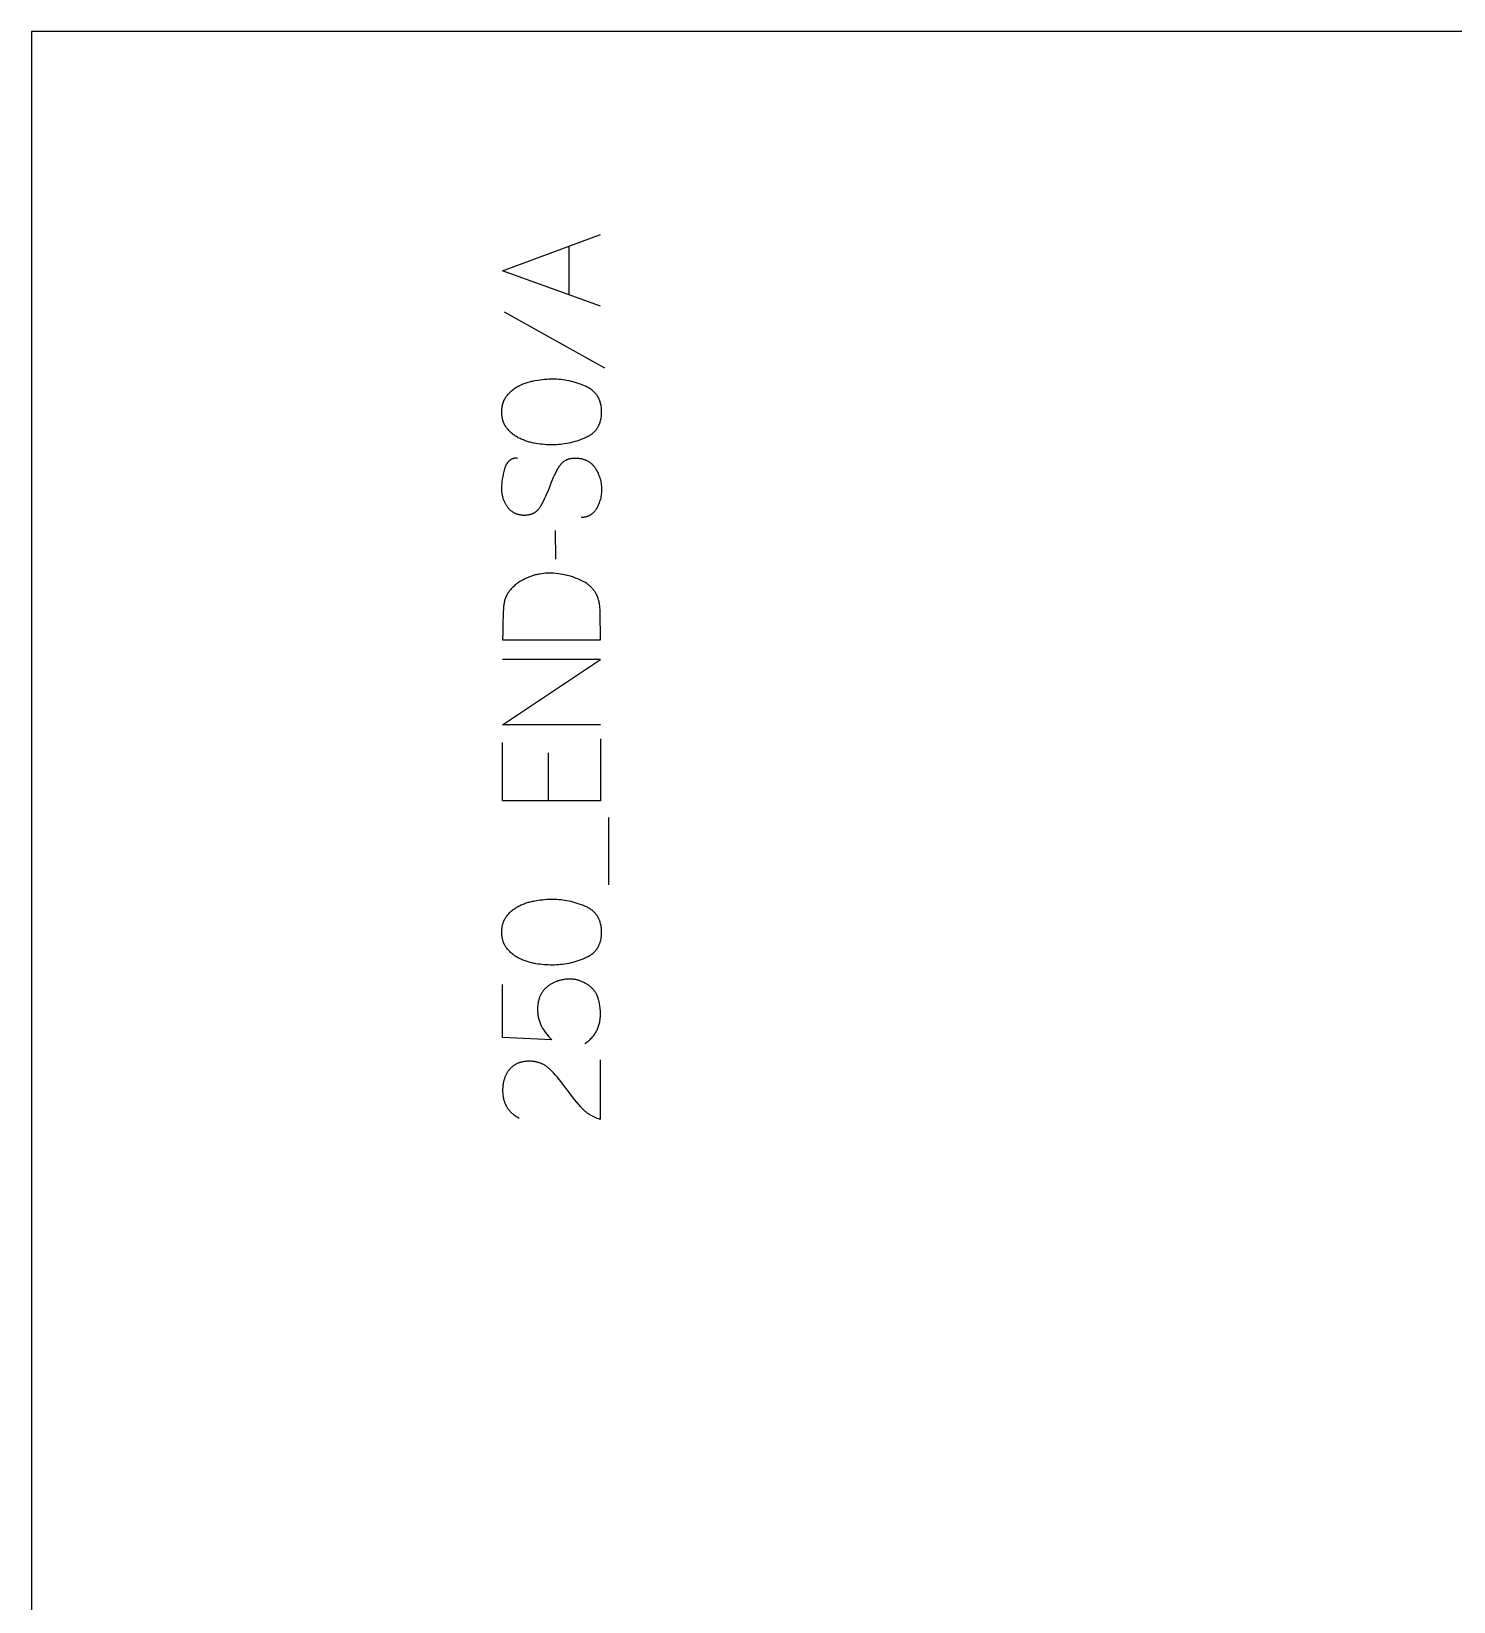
# Model space of a CAD drawing. Header units: millimetres. Extents: x -1220 to 1220, y -1930 to 4220.
# Drawn here: x -1220 to -668, y -1320 to -710 of the extents above; entities that cross this region are included whole.
import ezdxf

# ---------------------------------------------------------------- set-up
doc = ezdxf.new("R2010")
doc.units = ezdxf.units.MM
doc.layers.add('0_SHEET_SPRUCEPLY_2440X122', color=1, linetype='CONTINUOUS')
doc.layers.add('1_ANYTOOL_1MMDEEP_LABELS_S', color=2, linetype='CONTINUOUS')

msp = doc.modelspace()

# ---------------------------------------------------------------- linework, layer by layer
at = {"layer": '0_SHEET_SPRUCEPLY_2440X122'}
msp.add_lwpolyline([(-1220, -710), (-1220, -1930), (1220, -1930), (1220, -710)], close=True, dxfattribs=at)
at = {"layer": '1_ANYTOOL_1MMDEEP_LABELS_S'}
for points in [[(-998.96, -816.7), (-1036.96, -802.91), (-998.96, -788.9)], [(-1011.06, -812.3), (-1011.06, -793.41)], [(-1036.36, -818.87), (-997.38, -840.64)], [(-1031.15, -875.65), (-1031.39, -875.66), (-1031.5, -875.66), (-1031.62, -875.67), (-1031.73, -875.68), (-1031.85, -875.69), (-1031.96, -875.7), (-1032.07, -875.72), (-1032.18, -875.73), (-1032.29, -875.75), (-1032.39, -875.77), (-1032.5, -875.8), (-1032.6, -875.82), (-1032.71, -875.85), (-1032.81, -875.88), (-1032.91, -875.91), (-1033.01, -875.95), (-1033.1, -875.98), (-1033.2, -876.02), (-1033.3, -876.06), (-1033.39, -876.1), (-1033.48, -876.14), (-1033.57, -876.19), (-1033.66, -876.24), (-1033.75, -876.29), (-1033.84, -876.34), (-1033.93, -876.39), (-1034.01, -876.45), (-1034.09, -876.51), (-1034.18, -876.57), (-1034.26, -876.63), (-1034.34, -876.7), (-1034.41, -876.76), (-1034.49, -876.83), (-1034.57, -876.9), (-1034.64, -876.97), (-1034.71, -877.05), (-1034.79, -877.12), (-1034.86, -877.2), (-1034.93, -877.28), (-1034.99, -877.37), (-1035.06, -877.45), (-1035.13, -877.54), (-1035.19, -877.63), (-1035.25, -877.72), (-1035.31, -877.81), (-1035.37, -877.91), (-1035.43, -878), (-1035.49, -878.1), (-1035.55, -878.2), (-1035.6, -878.31), (-1035.65, -878.41), (-1035.76, -878.63), (-1035.86, -878.85), (-1035.95, -879.08), (-1036.04, -879.32), (-1036.12, -879.57), (-1036.2, -879.83), (-1036.48, -880.85), (-1036.72, -881.86), (-1036.92, -882.85), (-1037.09, -883.82), (-1037.16, -884.3), (-1037.22, -884.78), (-1037.27, -885.25), (-1037.31, -885.71), (-1037.35, -886.18), (-1037.37, -886.64), (-1037.38, -887.09), (-1037.39, -887.54), (-1037.39, -887.79), (-1037.38, -888.03), (-1037.37, -888.28), (-1037.35, -888.52), (-1037.33, -888.76), (-1037.31, -889), (-1037.28, -889.23), (-1037.24, -889.47), (-1037.2, -889.7), (-1037.16, -889.94), (-1037.11, -890.17), (-1037.06, -890.4), (-1037, -890.63), (-1036.94, -890.85), (-1036.88, -891.08), (-1036.81, -891.3), (-1036.73, -891.52), (-1036.65, -891.74), (-1036.57, -891.96), (-1036.48, -892.18), (-1036.38, -892.39), (-1036.29, -892.6), (-1036.18, -892.82), (-1036.08, -893.03), (-1035.96, -893.23), (-1035.85, -893.44), (-1035.73, -893.65), (-1035.6, -893.85), (-1035.47, -894.05), (-1035.34, -894.25), (-1035.2, -894.45), (-1035.06, -894.65), (-1034.91, -894.84), (-1034.76, -895.03), (-1034.61, -895.21), (-1034.45, -895.39), (-1034.29, -895.56), (-1034.13, -895.72), (-1033.96, -895.88), (-1033.79, -896.03), (-1033.61, -896.17), (-1033.43, -896.31), (-1033.25, -896.44), (-1033.06, -896.57), (-1032.87, -896.69), (-1032.68, -896.8), (-1032.48, -896.91), (-1032.27, -897.01), (-1032.07, -897.11), (-1031.85, -897.2), (-1031.64, -897.28), (-1031.42, -897.36), (-1031.2, -897.43), (-1030.97, -897.49), (-1030.74, -897.55), (-1030.51, -897.6), (-1030.27, -897.65), (-1030.02, -897.69), (-1029.78, -897.72), (-1029.53, -897.75), (-1029.27, -897.77), (-1029.01, -897.79), (-1028.75, -897.8), (-1028.49, -897.8), (-1028.21, -897.8), (-1027.95, -897.79), (-1027.68, -897.77), (-1027.42, -897.74), (-1027.17, -897.71), (-1026.92, -897.67), (-1026.68, -897.63), (-1026.44, -897.58), (-1026.2, -897.52), (-1025.97, -897.45), (-1025.75, -897.38), (-1025.52, -897.3), (-1025.42, -897.25), (-1025.31, -897.21), (-1025.2, -897.16), (-1025.1, -897.11), (-1024.99, -897.06), (-1024.89, -897.01), (-1024.79, -896.96), (-1024.69, -896.9), (-1024.59, -896.85), (-1024.49, -896.79), (-1024.39, -896.73), (-1024.3, -896.67), (-1024.2, -896.6), (-1024.11, -896.54), (-1024.01, -896.47), (-1023.92, -896.4), (-1023.83, -896.33), (-1023.74, -896.26), (-1023.66, -896.18), (-1023.57, -896.11), (-1023.48, -896.03), (-1023.4, -895.95), (-1023.32, -895.87), (-1023.23, -895.78), (-1023.07, -895.61), (-1022.92, -895.43), (-1022.77, -895.25), (-1022.62, -895.06), (-1022.48, -894.86), (-1022.34, -894.65), (-1022.21, -894.44), (-1022.08, -894.22), (-1021.59, -893.31), (-1021.1, -892.38), (-1020.64, -891.44), (-1020.18, -890.47), (-1019.74, -889.48), (-1019.31, -888.48), (-1018.9, -887.45), (-1018.5, -886.4), (-1018.11, -885.35), (-1017.7, -884.33), (-1017.27, -883.34), (-1016.82, -882.37), (-1016.34, -881.42), (-1015.85, -880.51), (-1015.34, -879.61), (-1014.81, -878.75), (-1014.67, -878.54), (-1014.53, -878.33), (-1014.38, -878.14), (-1014.3, -878.04), (-1014.22, -877.95), (-1014.15, -877.86), (-1014.07, -877.77), (-1013.98, -877.68), (-1013.9, -877.6), (-1013.82, -877.51), (-1013.73, -877.43), (-1013.65, -877.35), (-1013.56, -877.27), (-1013.47, -877.2), (-1013.38, -877.12), (-1013.29, -877.05), (-1013.2, -876.98), (-1013.11, -876.91), (-1013.01, -876.84), (-1012.92, -876.78), (-1012.82, -876.71), (-1012.72, -876.65), (-1012.62, -876.59), (-1012.52, -876.54), (-1012.42, -876.48), (-1012.32, -876.43), (-1012.21, -876.37), (-1012.1, -876.32), (-1012, -876.28), (-1011.89, -876.23), (-1011.78, -876.18), (-1011.67, -876.14), (-1011.56, -876.1), (-1011.44, -876.06), (-1011.33, -876.02), (-1011.21, -875.99), (-1011.1, -875.95), (-1010.86, -875.89), (-1010.62, -875.84), (-1010.37, -875.79), (-1010.11, -875.75), (-1009.86, -875.72), (-1009.59, -875.7), (-1009.33, -875.68), (-1009.05, -875.67), (-1008.78, -875.67), (-1008.49, -875.67), (-1008.21, -875.69), (-1007.91, -875.71), (-1007.62, -875.73), (-1007.33, -875.77), (-1007.05, -875.81), (-1006.77, -875.85), (-1006.49, -875.9), (-1006.23, -875.96), (-1005.96, -876.03), (-1005.7, -876.1), (-1005.44, -876.18), (-1005.19, -876.26), (-1004.95, -876.35), (-1004.71, -876.45), (-1004.47, -876.55), (-1004.24, -876.66), (-1004.01, -876.78), (-1003.79, -876.9), (-1003.57, -877.03), (-1003.35, -877.16), (-1003.15, -877.3), (-1002.94, -877.45), (-1002.74, -877.61), (-1002.55, -877.77), (-1002.36, -877.93), (-1002.17, -878.11), (-1001.99, -878.29), (-1001.81, -878.47), (-1001.64, -878.67), (-1001.48, -878.86), (-1001.31, -879.07), (-1001.16, -879.28), (-1001, -879.5), (-1000.86, -879.72), (-1000.58, -880.18), (-1000.32, -880.64), (-1000.08, -881.11), (-999.85, -881.58), (-999.65, -882.05), (-999.46, -882.53), (-999.29, -883.02), (-999.21, -883.26), (-999.13, -883.51), (-999.06, -883.76), (-998.99, -884), (-998.93, -884.25), (-998.87, -884.5), (-998.82, -884.75), (-998.77, -885.01), (-998.69, -885.51), (-998.62, -886.03), (-998.57, -886.54), (-998.54, -887.07), (-998.52, -887.59), (-998.52, -888.11), (-998.54, -888.63), (-998.57, -889.14), (-998.62, -889.64), (-998.69, -890.14), (-998.77, -890.63), (-998.87, -891.12), (-998.98, -891.6), (-999.11, -892.07), (-999.26, -892.54), (-999.42, -893.01), (-999.6, -893.47), (-999.79, -893.92), (-1000.01, -894.37), (-1000.23, -894.81), (-1000.48, -895.25), (-1000.6, -895.46), (-1000.73, -895.67), (-1000.87, -895.87), (-1001.01, -896.06), (-1001.15, -896.25), (-1001.3, -896.43), (-1001.44, -896.6), (-1001.6, -896.77), (-1001.76, -896.93), (-1001.92, -897.08), (-1002.08, -897.23), (-1002.25, -897.37), (-1002.33, -897.43), (-1002.42, -897.5), (-1002.51, -897.56), (-1002.6, -897.62), (-1002.69, -897.68), (-1002.78, -897.74), (-1002.87, -897.8), (-1002.96, -897.85), (-1003.05, -897.91), (-1003.15, -897.96), (-1003.24, -898.01), (-1003.34, -898.06), (-1003.43, -898.1), (-1003.53, -898.15), (-1003.63, -898.19), (-1003.73, -898.23), (-1003.83, -898.27), (-1003.93, -898.31), (-1004.03, -898.35), (-1004.14, -898.38), (-1004.34, -898.45), (-1004.56, -898.51), (-1004.77, -898.56), (-1004.99, -898.6), (-1005.22, -898.64), (-1005.44, -898.67), (-1005.68, -898.69), (-1005.91, -898.71), (-1006.15, -898.72), (-1006.39, -898.72)], [(-1016.54, -903.83), (-1016.44, -914.95)], [(-998.96, -979.28), (-1036.96, -979.28), (-998.96, -953.88), (-1036.96, -953.88)], [(-998.96, -984.71), (-998.96, -1008.71), (-1036.96, -1008.71), (-1036.96, -986.12)], [(-1019.31, -990.14), (-1019.31, -1008.71)], [(-995.75, -1041.44), (-995.75, -1015.27)], [(-1004.98, -1103.05), (-1004.61, -1102.79), (-1004.25, -1102.52), (-1003.9, -1102.24), (-1003.57, -1101.96), (-1003.25, -1101.67), (-1002.93, -1101.38), (-1002.63, -1101.08), (-1002.34, -1100.78), (-1002.07, -1100.47), (-1001.8, -1100.15), (-1001.55, -1099.83), (-1001.31, -1099.5), (-1001.08, -1099.16), (-1000.86, -1098.82), (-1000.66, -1098.48), (-1000.46, -1098.13), (-1000.28, -1097.77), (-1000.11, -1097.41), (-999.95, -1097.04), (-999.8, -1096.66), (-999.67, -1096.28), (-999.54, -1095.9), (-999.43, -1095.5), (-999.33, -1095.1), (-999.24, -1094.7), (-999.17, -1094.29), (-999.1, -1093.87), (-999.05, -1093.45), (-999.01, -1093.03), (-998.98, -1092.59), (-998.96, -1092.15), (-998.96, -1091.71), (-998.96, -1091.18), (-998.98, -1090.67), (-999, -1090.16), (-999.04, -1089.66), (-999.08, -1089.17), (-999.14, -1088.69), (-999.2, -1088.21), (-999.28, -1087.75), (-999.37, -1087.29), (-999.46, -1086.84), (-999.57, -1086.4), (-999.69, -1085.97), (-999.82, -1085.54), (-999.95, -1085.13), (-1000.1, -1084.72), (-1000.26, -1084.33), (-1000.35, -1084.13), (-1000.44, -1083.93), (-1000.54, -1083.74), (-1000.64, -1083.54), (-1000.75, -1083.35), (-1000.86, -1083.17), (-1000.98, -1082.98), (-1001.11, -1082.8), (-1001.24, -1082.62), (-1001.37, -1082.45), (-1001.51, -1082.27), (-1001.66, -1082.1), (-1001.81, -1081.93), (-1001.97, -1081.76), (-1002.13, -1081.6), (-1002.29, -1081.43), (-1002.47, -1081.27), (-1002.64, -1081.12), (-1002.83, -1080.96), (-1003.01, -1080.81), (-1003.21, -1080.66), (-1003.41, -1080.51), (-1003.61, -1080.37), (-1003.82, -1080.22), (-1004.04, -1080.08), (-1004.26, -1079.94), (-1004.48, -1079.81), (-1004.71, -1079.68), (-1005.19, -1079.42), (-1005.69, -1079.17), (-1006, -1079.02), (-1006.31, -1078.89), (-1006.62, -1078.76), (-1006.93, -1078.65), (-1007.24, -1078.54), (-1007.54, -1078.44), (-1007.85, -1078.35), (-1008.16, -1078.27), (-1008.46, -1078.2), (-1008.77, -1078.14), (-1009.07, -1078.09), (-1009.37, -1078.05), (-1009.67, -1078.02), (-1009.97, -1077.99), (-1010.27, -1077.98), (-1010.57, -1077.97), (-1010.91, -1077.98), (-1011.24, -1077.99), (-1011.58, -1078), (-1011.9, -1078.02), (-1012.23, -1078.05), (-1012.55, -1078.08), (-1012.86, -1078.12), (-1013.18, -1078.16), (-1013.49, -1078.21), (-1013.8, -1078.27), (-1014.1, -1078.33), (-1014.4, -1078.4), (-1014.7, -1078.48), (-1014.99, -1078.56), (-1015.28, -1078.64), (-1015.57, -1078.73), (-1015.85, -1078.83), (-1016.13, -1078.94), (-1016.41, -1079.05), (-1016.68, -1079.16), (-1016.95, -1079.28), (-1017.22, -1079.41), (-1017.48, -1079.54), (-1017.74, -1079.68), (-1017.99, -1079.83), (-1018.25, -1079.98), (-1018.5, -1080.14), (-1018.74, -1080.3), (-1018.99, -1080.47), (-1019.22, -1080.65), (-1019.46, -1080.83), (-1019.69, -1081.01), (-1019.92, -1081.21), (-1020.14, -1081.4), (-1020.35, -1081.61), (-1020.56, -1081.82), (-1020.76, -1082.03), (-1020.95, -1082.25), (-1021.13, -1082.47), (-1021.31, -1082.7), (-1021.48, -1082.94), (-1021.64, -1083.18), (-1021.79, -1083.42), (-1021.94, -1083.68), (-1022.08, -1083.93), (-1022.22, -1084.19), (-1022.34, -1084.46), (-1022.46, -1084.73), (-1022.57, -1085.01), (-1022.68, -1085.29), (-1022.77, -1085.58), (-1022.86, -1085.87), (-1022.95, -1086.17), (-1023.02, -1086.48), (-1023.09, -1086.79), (-1023.15, -1087.1), (-1023.21, -1087.42), (-1023.25, -1087.75), (-1023.29, -1088.08), (-1023.33, -1088.41), (-1023.35, -1088.75), (-1023.37, -1089.1), (-1023.38, -1089.45), (-1023.38, -1089.81), (-1023.38, -1090.25), (-1023.36, -1090.69), (-1023.33, -1091.12), (-1023.29, -1091.55), (-1023.24, -1091.97), (-1023.18, -1092.38), (-1023.1, -1092.79), (-1023.02, -1093.19), (-1022.92, -1093.58), (-1022.81, -1093.97), (-1022.69, -1094.35), (-1022.56, -1094.72), (-1022.42, -1095.09), (-1022.26, -1095.45), (-1022.1, -1095.81), (-1021.92, -1096.16), (-1021.55, -1096.85), (-1021.35, -1097.19), (-1021.14, -1097.53), (-1020.92, -1097.87), (-1020.69, -1098.21), (-1020.45, -1098.55), (-1020.21, -1098.89), (-1019.95, -1099.22), (-1019.69, -1099.56), (-1019.41, -1099.89), (-1019.13, -1100.22), (-1018.84, -1100.55), (-1018.53, -1100.88), (-1017.9, -1101.53), (-1036.96, -1100.61), (-1036.96, -1080.09)], [(-999.01, -1109.3), (-999.06, -1132.48), (-999.64, -1132.29), (-1000.21, -1132.09), (-1000.48, -1131.98), (-1000.76, -1131.87), (-1001.03, -1131.75), (-1001.3, -1131.63), (-1001.57, -1131.5), (-1001.83, -1131.37), (-1002.09, -1131.24), (-1002.34, -1131.1), (-1002.6, -1130.95), (-1002.85, -1130.81), (-1003.09, -1130.65), (-1003.34, -1130.5), (-1003.58, -1130.33), (-1003.82, -1130.17), (-1004.05, -1130), (-1004.28, -1129.82), (-1004.51, -1129.64), (-1004.74, -1129.46), (-1004.96, -1129.27), (-1005.18, -1129.08), (-1005.4, -1128.88), (-1005.61, -1128.68), (-1005.82, -1128.47), (-1006.03, -1128.26), (-1006.23, -1128.05), (-1006.43, -1127.83), (-1006.63, -1127.6), (-1008.38, -1125.49), (-1009.89, -1123.6), (-1011.37, -1121.69), (-1012.8, -1119.77), (-1013.51, -1118.81), (-1014.23, -1117.88), (-1014.96, -1116.97), (-1015.7, -1116.1), (-1016.45, -1115.25), (-1017.22, -1114.43), (-1017.99, -1113.64), (-1018.77, -1112.88), (-1018.97, -1112.7), (-1019.17, -1112.52), (-1019.37, -1112.35), (-1019.58, -1112.18), (-1019.79, -1112.02), (-1020, -1111.86), (-1020.22, -1111.72), (-1020.44, -1111.57), (-1020.66, -1111.44), (-1020.88, -1111.31), (-1021.11, -1111.18), (-1021.34, -1111.06), (-1021.57, -1110.95), (-1021.81, -1110.84), (-1022.04, -1110.74), (-1022.28, -1110.64), (-1022.53, -1110.55), (-1022.78, -1110.47), (-1023.03, -1110.39), (-1023.28, -1110.31), (-1023.53, -1110.25), (-1023.79, -1110.19), (-1024.05, -1110.13), (-1024.32, -1110.08), (-1024.58, -1110.04), (-1024.85, -1110), (-1025.13, -1109.97), (-1025.4, -1109.94), (-1025.68, -1109.92), (-1025.96, -1109.91), (-1026.25, -1109.9), (-1026.53, -1109.89), (-1026.85, -1109.9), (-1027.16, -1109.91), (-1027.47, -1109.92), (-1027.77, -1109.94), (-1028.07, -1109.97), (-1028.36, -1110.01), (-1028.65, -1110.05), (-1028.93, -1110.09), (-1029.21, -1110.15), (-1029.48, -1110.21), (-1029.75, -1110.27), (-1030.02, -1110.34), (-1030.28, -1110.42), (-1030.53, -1110.51), (-1030.78, -1110.6), (-1031.02, -1110.69), (-1031.26, -1110.8), (-1031.5, -1110.91), (-1031.73, -1111.02), (-1031.96, -1111.14), (-1032.18, -1111.27), (-1032.39, -1111.41), (-1032.61, -1111.55), (-1032.81, -1111.7), (-1033.01, -1111.85), (-1033.21, -1112.01), (-1033.4, -1112.17), (-1033.59, -1112.35), (-1033.78, -1112.52), (-1033.95, -1112.71), (-1034.13, -1112.9), (-1034.3, -1113.1), (-1034.46, -1113.3), (-1034.62, -1113.5), (-1034.77, -1113.71), (-1034.92, -1113.92), (-1035.06, -1114.14), (-1035.2, -1114.36), (-1035.33, -1114.58), (-1035.46, -1114.8), (-1035.58, -1115.03), (-1035.7, -1115.26), (-1035.81, -1115.5), (-1035.92, -1115.74), (-1036.02, -1115.98), (-1036.11, -1116.22), (-1036.2, -1116.47), (-1036.29, -1116.72), (-1036.37, -1116.97), (-1036.45, -1117.23), (-1036.52, -1117.49), (-1036.58, -1117.76), (-1036.64, -1118.03), (-1036.7, -1118.3), (-1036.74, -1118.57), (-1036.79, -1118.85), (-1036.83, -1119.13), (-1036.86, -1119.41), (-1036.89, -1119.7), (-1036.91, -1119.99), (-1036.93, -1120.28), (-1036.94, -1120.58), (-1036.96, -1121.19), (-1036.95, -1121.65), (-1036.93, -1122.11), (-1036.9, -1122.55), (-1036.85, -1122.99), (-1036.8, -1123.42), (-1036.73, -1123.85), (-1036.65, -1124.26), (-1036.55, -1124.67), (-1036.44, -1125.06), (-1036.39, -1125.26), (-1036.32, -1125.45), (-1036.26, -1125.65), (-1036.19, -1125.84), (-1036.12, -1126.02), (-1036.05, -1126.21), (-1035.97, -1126.39), (-1035.89, -1126.57), (-1035.81, -1126.75), (-1035.72, -1126.93), (-1035.63, -1127.1), (-1035.54, -1127.28), (-1035.44, -1127.45), (-1035.34, -1127.62), (-1035.24, -1127.79), (-1035.13, -1127.95), (-1035.02, -1128.11), (-1034.91, -1128.27), (-1034.8, -1128.43), (-1034.68, -1128.59), (-1034.56, -1128.74), (-1034.43, -1128.9), (-1034.3, -1129.05), (-1034.17, -1129.19), (-1034.04, -1129.34), (-1033.9, -1129.48), (-1033.76, -1129.63), (-1033.62, -1129.77), (-1033.47, -1129.9), (-1033.32, -1130.04), (-1033.17, -1130.17), (-1033.01, -1130.31), (-1032.69, -1130.56), (-1032.36, -1130.81), (-1032.01, -1131.05), (-1031.65, -1131.29), (-1031.28, -1131.51), (-1030.89, -1131.73), (-1030.5, -1131.93)]]:
    msp.add_lwpolyline(points, dxfattribs=at)
for points in [[(-1037.28, -857.79), (-1037.27, -857.32), (-1037.25, -856.86), (-1037.23, -856.64), (-1037.21, -856.41), (-1037.19, -856.19), (-1037.16, -855.97), (-1037.13, -855.76), (-1037.09, -855.54), (-1037.05, -855.33), (-1037.01, -855.12), (-1036.96, -854.92), (-1036.91, -854.72), (-1036.85, -854.51), (-1036.79, -854.32), (-1036.73, -854.12), (-1036.66, -853.93), (-1036.59, -853.74), (-1036.52, -853.55), (-1036.44, -853.36), (-1036.36, -853.18), (-1036.27, -853), (-1036.18, -852.82), (-1036.09, -852.65), (-1035.99, -852.48), (-1035.89, -852.31), (-1035.78, -852.14), (-1035.68, -851.97), (-1035.56, -851.81), (-1035.45, -851.65), (-1035.33, -851.49), (-1035.08, -851.19), (-1034.83, -850.89), (-1034.58, -850.59), (-1034.31, -850.31), (-1034.03, -850.03), (-1033.75, -849.77), (-1033.46, -849.51), (-1033.16, -849.25), (-1032.85, -849.01), (-1032.53, -848.78), (-1032.2, -848.55), (-1031.87, -848.33), (-1031.52, -848.12), (-1031.17, -847.91), (-1030.81, -847.72), (-1030.44, -847.53), (-1029.7, -847.18), (-1029.32, -847.01), (-1028.94, -846.86), (-1028.56, -846.71), (-1028.17, -846.56), (-1027.77, -846.43), (-1027.37, -846.3), (-1026.97, -846.17), (-1026.56, -846.06), (-1026.15, -845.95), (-1025.74, -845.85), (-1025.32, -845.76), (-1024.9, -845.67), (-1024.47, -845.59), (-1023.17, -845.38), (-1022.32, -845.26), (-1021.48, -845.16), (-1020.66, -845.07), (-1019.84, -845.01), (-1019.04, -844.96), (-1018.25, -844.93), (-1017.47, -844.93), (-1016.69, -844.94), (-1015.91, -844.97), (-1015.12, -845.02), (-1014.34, -845.09), (-1013.56, -845.19), (-1012.78, -845.31), (-1011.99, -845.44), (-1011.21, -845.6), (-1010.43, -845.78), (-1009.64, -845.99), (-1008.86, -846.21), (-1008.07, -846.45), (-1007.29, -846.72), (-1006.5, -847), (-1005.71, -847.31), (-1004.93, -847.64), (-1004.54, -847.81), (-1004.16, -847.99), (-1003.8, -848.18), (-1003.62, -848.28), (-1003.45, -848.38), (-1003.28, -848.48), (-1003.11, -848.59), (-1002.95, -848.7), (-1002.79, -848.81), (-1002.63, -848.92), (-1002.47, -849.03), (-1002.32, -849.15), (-1002.17, -849.27), (-1002.03, -849.39), (-1001.88, -849.52), (-1001.74, -849.64), (-1001.61, -849.77), (-1001.47, -849.91), (-1001.34, -850.04), (-1001.21, -850.18), (-1001.09, -850.31), (-1000.97, -850.45), (-1000.85, -850.6), (-1000.73, -850.74), (-1000.62, -850.89), (-1000.51, -851.04), (-1000.41, -851.19), (-1000.3, -851.35), (-1000.2, -851.51), (-1000.11, -851.67), (-1000.01, -851.83), (-999.92, -851.99), (-999.83, -852.16), (-999.75, -852.33), (-999.67, -852.5), (-999.59, -852.68), (-999.52, -852.85), (-999.44, -853.03), (-999.37, -853.21), (-999.31, -853.39), (-999.24, -853.58), (-999.18, -853.77), (-999.13, -853.96), (-999.07, -854.15), (-999.02, -854.35), (-998.93, -854.74), (-998.85, -855.15), (-998.78, -855.57), (-998.73, -855.99), (-998.68, -856.43), (-998.65, -856.87), (-998.64, -857.33), (-998.63, -857.79), (-998.64, -858.25), (-998.65, -858.7), (-998.69, -859.14), (-998.73, -859.58), (-998.78, -860), (-998.85, -860.41), (-998.93, -860.82), (-998.98, -861.01), (-999.03, -861.21), (-999.08, -861.4), (-999.13, -861.6), (-999.19, -861.79), (-999.25, -861.97), (-999.31, -862.16), (-999.38, -862.34), (-999.45, -862.52), (-999.52, -862.7), (-999.6, -862.87), (-999.68, -863.05), (-999.76, -863.22), (-999.85, -863.38), (-999.93, -863.55), (-1000.03, -863.71), (-1000.12, -863.87), (-1000.22, -864.03), (-1000.32, -864.19), (-1000.42, -864.34), (-1000.53, -864.5), (-1000.64, -864.65), (-1000.75, -864.79), (-1000.87, -864.94), (-1000.99, -865.08), (-1001.11, -865.22), (-1001.24, -865.36), (-1001.36, -865.49), (-1001.5, -865.63), (-1001.63, -865.76), (-1001.77, -865.89), (-1001.91, -866.01), (-1002.05, -866.14), (-1002.2, -866.26), (-1002.35, -866.38), (-1002.51, -866.5), (-1002.66, -866.61), (-1002.82, -866.72), (-1002.99, -866.83), (-1003.15, -866.94), (-1003.32, -867.05), (-1003.49, -867.15), (-1003.67, -867.25), (-1003.85, -867.35), (-1004.21, -867.54), (-1004.59, -867.72), (-1004.98, -867.89), (-1005.77, -868.21), (-1006.57, -868.51), (-1007.36, -868.79), (-1008.15, -869.05), (-1008.93, -869.29), (-1009.72, -869.51), (-1010.51, -869.71), (-1011.29, -869.88), (-1012.07, -870.04), (-1012.86, -870.17), (-1013.64, -870.29), (-1014.42, -870.38), (-1015.19, -870.45), (-1015.97, -870.51), (-1016.75, -870.54), (-1017.52, -870.55), (-1018.3, -870.54), (-1019.09, -870.51), (-1019.9, -870.47), (-1020.71, -870.41), (-1021.54, -870.34), (-1022.38, -870.24), (-1023.23, -870.13), (-1024.09, -870.01), (-1024.95, -869.84), (-1025.37, -869.75), (-1025.79, -869.65), (-1026.21, -869.55), (-1026.62, -869.44), (-1027.03, -869.32), (-1027.43, -869.19), (-1027.83, -869.06), (-1028.22, -868.92), (-1028.61, -868.77), (-1029, -868.62), (-1029.38, -868.46), (-1029.75, -868.3), (-1030.13, -868.12), (-1030.5, -867.94), (-1030.86, -867.76), (-1031.21, -867.56), (-1031.56, -867.36), (-1031.9, -867.15), (-1032.23, -866.93), (-1032.55, -866.71), (-1032.86, -866.47), (-1033.17, -866.23), (-1033.47, -865.98), (-1033.76, -865.73), (-1034.04, -865.47), (-1034.31, -865.19), (-1034.58, -864.92), (-1034.84, -864.63), (-1035.09, -864.34), (-1035.33, -864.03), (-1035.45, -863.88), (-1035.56, -863.72), (-1035.68, -863.55), (-1035.78, -863.39), (-1035.89, -863.22), (-1035.99, -863.05), (-1036.09, -862.88), (-1036.18, -862.71), (-1036.27, -862.53), (-1036.36, -862.35), (-1036.44, -862.17), (-1036.52, -861.99), (-1036.59, -861.8), (-1036.66, -861.61), (-1036.73, -861.42), (-1036.79, -861.22), (-1036.85, -861.03), (-1036.91, -860.83), (-1036.96, -860.63), (-1037.01, -860.42), (-1037.05, -860.22), (-1037.09, -860.01), (-1037.13, -859.8), (-1037.16, -859.59), (-1037.19, -859.37), (-1037.21, -859.15), (-1037.23, -858.93), (-1037.25, -858.71), (-1037.27, -858.25)], [(-1036.96, -946.22), (-998.96, -946.22), (-999.06, -935.42), (-999.08, -934.9), (-999.1, -934.39), (-999.14, -933.89), (-999.19, -933.4), (-999.25, -932.91), (-999.32, -932.44), (-999.4, -931.98), (-999.5, -931.53), (-999.61, -931.09), (-999.73, -930.66), (-999.86, -930.24), (-1000.01, -929.83), (-1000.16, -929.43), (-1000.25, -929.23), (-1000.33, -929.03), (-1000.42, -928.84), (-1000.51, -928.65), (-1000.61, -928.47), (-1000.71, -928.28), (-1000.81, -928.1), (-1000.91, -927.92), (-1001.02, -927.74), (-1001.13, -927.57), (-1001.24, -927.4), (-1001.36, -927.23), (-1001.47, -927.06), (-1001.6, -926.9), (-1001.72, -926.73), (-1001.85, -926.57), (-1001.98, -926.42), (-1002.11, -926.26), (-1002.25, -926.11), (-1002.39, -925.96), (-1002.53, -925.81), (-1002.68, -925.67), (-1002.83, -925.53), (-1002.98, -925.39), (-1003.13, -925.25), (-1003.29, -925.12), (-1003.45, -924.98), (-1003.61, -924.85), (-1003.78, -924.73), (-1003.95, -924.6), (-1004.12, -924.48), (-1004.3, -924.36), (-1004.66, -924.13), (-1005.03, -923.91), (-1005.42, -923.69), (-1006.2, -923.29), (-1006.99, -922.92), (-1007.79, -922.57), (-1008.59, -922.25), (-1009.41, -921.95), (-1010.23, -921.68), (-1011.05, -921.43), (-1011.89, -921.21), (-1012.73, -921.02), (-1013.58, -920.85), (-1014.44, -920.71), (-1015.3, -920.59), (-1016.17, -920.5), (-1017.05, -920.43), (-1017.93, -920.4), (-1018.82, -920.38), (-1019.58, -920.39), (-1020.33, -920.43), (-1021.07, -920.49), (-1021.8, -920.58), (-1022.53, -920.69), (-1022.89, -920.75), (-1023.25, -920.83), (-1023.6, -920.9), (-1023.96, -920.99), (-1024.31, -921.07), (-1024.66, -921.17), (-1025.01, -921.27), (-1025.35, -921.38), (-1025.7, -921.49), (-1026.04, -921.61), (-1026.38, -921.74), (-1026.72, -921.87), (-1027.06, -922.01), (-1027.39, -922.15), (-1028.06, -922.46), (-1028.72, -922.79), (-1029.37, -923.15), (-1030.01, -923.53), (-1030.39, -923.78), (-1030.77, -924.03), (-1031.13, -924.28), (-1031.49, -924.54), (-1031.83, -924.81), (-1032.16, -925.07), (-1032.47, -925.35), (-1032.78, -925.62), (-1033.07, -925.91), (-1033.35, -926.19), (-1033.62, -926.48), (-1033.88, -926.78), (-1034.13, -927.07), (-1034.36, -927.38), (-1034.59, -927.68), (-1034.8, -928), (-1035, -928.31), (-1035.18, -928.63), (-1035.36, -928.96), (-1035.52, -929.29), (-1035.68, -929.62), (-1035.82, -929.96), (-1035.95, -930.3), (-1036.06, -930.65), (-1036.17, -931), (-1036.26, -931.35), (-1036.34, -931.71), (-1036.41, -932.08), (-1036.47, -932.44), (-1036.52, -932.82), (-1036.55, -933.19), (-1036.72, -936.64), (-1036.83, -939.78), (-1036.91, -942.97)], [(-1037.28, -1059.79), (-1037.27, -1059.32), (-1037.25, -1058.86), (-1037.23, -1058.63), (-1037.21, -1058.41), (-1037.19, -1058.19), (-1037.16, -1057.97), (-1037.13, -1057.75), (-1037.09, -1057.54), (-1037.05, -1057.33), (-1037.01, -1057.12), (-1036.96, -1056.92), (-1036.91, -1056.71), (-1036.85, -1056.51), (-1036.79, -1056.31), (-1036.73, -1056.12), (-1036.66, -1055.93), (-1036.59, -1055.73), (-1036.52, -1055.55), (-1036.44, -1055.36), (-1036.36, -1055.18), (-1036.27, -1055), (-1036.18, -1054.82), (-1036.09, -1054.65), (-1035.99, -1054.47), (-1035.89, -1054.3), (-1035.78, -1054.14), (-1035.68, -1053.97), (-1035.56, -1053.81), (-1035.45, -1053.65), (-1035.33, -1053.49), (-1035.08, -1053.18), (-1034.83, -1052.88), (-1034.58, -1052.59), (-1034.31, -1052.31), (-1034.03, -1052.03), (-1033.75, -1051.76), (-1033.46, -1051.5), (-1033.16, -1051.25), (-1032.85, -1051.01), (-1032.53, -1050.77), (-1032.2, -1050.54), (-1031.87, -1050.33), (-1031.52, -1050.11), (-1031.17, -1049.91), (-1030.81, -1049.72), (-1030.44, -1049.53), (-1029.7, -1049.18), (-1029.32, -1049.01), (-1028.94, -1048.85), (-1028.56, -1048.7), (-1028.17, -1048.56), (-1027.77, -1048.42), (-1027.37, -1048.29), (-1026.97, -1048.17), (-1026.56, -1048.06), (-1026.15, -1047.95), (-1025.74, -1047.85), (-1025.32, -1047.76), (-1024.9, -1047.67), (-1024.47, -1047.59), (-1023.17, -1047.38), (-1022.32, -1047.26), (-1021.48, -1047.16), (-1020.66, -1047.07), (-1019.84, -1047.01), (-1019.04, -1046.96), (-1018.25, -1046.93), (-1017.47, -1046.92), (-1016.69, -1046.93), (-1015.91, -1046.96), (-1015.12, -1047.02), (-1014.34, -1047.09), (-1013.56, -1047.19), (-1012.78, -1047.3), (-1011.99, -1047.44), (-1011.21, -1047.6), (-1010.43, -1047.78), (-1009.64, -1047.98), (-1008.86, -1048.21), (-1008.07, -1048.45), (-1007.29, -1048.71), (-1006.5, -1049), (-1005.71, -1049.31), (-1004.93, -1049.64), (-1004.54, -1049.81), (-1004.16, -1049.99), (-1003.8, -1050.18), (-1003.62, -1050.28), (-1003.45, -1050.38), (-1003.28, -1050.48), (-1003.11, -1050.59), (-1002.95, -1050.69), (-1002.79, -1050.8), (-1002.63, -1050.92), (-1002.47, -1051.03), (-1002.32, -1051.15), (-1002.17, -1051.27), (-1002.03, -1051.39), (-1001.88, -1051.52), (-1001.74, -1051.64), (-1001.61, -1051.77), (-1001.47, -1051.9), (-1001.34, -1052.04), (-1001.21, -1052.17), (-1001.09, -1052.31), (-1000.97, -1052.45), (-1000.85, -1052.6), (-1000.73, -1052.74), (-1000.62, -1052.89), (-1000.51, -1053.04), (-1000.41, -1053.19), (-1000.3, -1053.35), (-1000.2, -1053.5), (-1000.11, -1053.66), (-1000.01, -1053.83), (-999.92, -1053.99), (-999.83, -1054.16), (-999.75, -1054.33), (-999.67, -1054.5), (-999.59, -1054.67), (-999.52, -1054.85), (-999.44, -1055.03), (-999.37, -1055.21), (-999.31, -1055.39), (-999.24, -1055.58), (-999.18, -1055.77), (-999.13, -1055.96), (-999.07, -1056.15), (-999.02, -1056.34), (-998.93, -1056.74), (-998.85, -1057.15), (-998.78, -1057.57), (-998.73, -1057.99), (-998.68, -1058.43), (-998.65, -1058.87), (-998.64, -1059.32), (-998.63, -1059.79), (-998.64, -1060.25), (-998.65, -1060.7), (-998.69, -1061.14), (-998.73, -1061.57), (-998.78, -1062), (-998.85, -1062.41), (-998.93, -1062.81), (-998.98, -1063.01), (-999.03, -1063.21), (-999.08, -1063.4), (-999.13, -1063.59), (-999.19, -1063.78), (-999.25, -1063.97), (-999.31, -1064.15), (-999.38, -1064.34), (-999.45, -1064.52), (-999.52, -1064.69), (-999.6, -1064.87), (-999.68, -1065.04), (-999.76, -1065.21), (-999.85, -1065.38), (-999.93, -1065.55), (-1000.03, -1065.71), (-1000.12, -1065.87), (-1000.22, -1066.03), (-1000.32, -1066.19), (-1000.42, -1066.34), (-1000.53, -1066.49), (-1000.64, -1066.64), (-1000.75, -1066.79), (-1000.87, -1066.94), (-1000.99, -1067.08), (-1001.11, -1067.22), (-1001.24, -1067.36), (-1001.36, -1067.49), (-1001.5, -1067.63), (-1001.63, -1067.76), (-1001.77, -1067.88), (-1001.91, -1068.01), (-1002.05, -1068.14), (-1002.2, -1068.26), (-1002.35, -1068.38), (-1002.51, -1068.49), (-1002.66, -1068.61), (-1002.82, -1068.72), (-1002.99, -1068.83), (-1003.15, -1068.94), (-1003.32, -1069.04), (-1003.49, -1069.15), (-1003.67, -1069.25), (-1003.85, -1069.34), (-1004.21, -1069.53), (-1004.59, -1069.71), (-1004.98, -1069.89), (-1005.77, -1070.21), (-1006.57, -1070.51), (-1007.36, -1070.79), (-1008.15, -1071.05), (-1008.93, -1071.29), (-1009.72, -1071.51), (-1010.51, -1071.7), (-1011.29, -1071.88), (-1012.07, -1072.04), (-1012.86, -1072.17), (-1013.64, -1072.29), (-1014.42, -1072.38), (-1015.19, -1072.45), (-1015.97, -1072.5), (-1016.75, -1072.53), (-1017.52, -1072.55), (-1018.3, -1072.54), (-1019.09, -1072.51), (-1019.9, -1072.47), (-1020.71, -1072.41), (-1021.54, -1072.33), (-1022.38, -1072.24), (-1023.23, -1072.13), (-1024.09, -1072), (-1024.95, -1071.84), (-1025.37, -1071.75), (-1025.79, -1071.65), (-1026.21, -1071.54), (-1026.62, -1071.43), (-1027.03, -1071.31), (-1027.43, -1071.19), (-1027.83, -1071.06), (-1028.22, -1070.92), (-1028.61, -1070.77), (-1029, -1070.62), (-1029.38, -1070.46), (-1029.75, -1070.29), (-1030.13, -1070.12), (-1030.5, -1069.94), (-1030.86, -1069.75), (-1031.21, -1069.56), (-1031.56, -1069.36), (-1031.9, -1069.15), (-1032.23, -1068.93), (-1032.55, -1068.7), (-1032.86, -1068.47), (-1033.17, -1068.23), (-1033.47, -1067.98), (-1033.76, -1067.73), (-1034.04, -1067.46), (-1034.31, -1067.19), (-1034.58, -1066.91), (-1034.84, -1066.63), (-1035.09, -1066.33), (-1035.33, -1066.03), (-1035.45, -1065.87), (-1035.56, -1065.71), (-1035.68, -1065.55), (-1035.78, -1065.39), (-1035.89, -1065.22), (-1035.99, -1065.05), (-1036.09, -1064.88), (-1036.18, -1064.7), (-1036.27, -1064.53), (-1036.36, -1064.35), (-1036.44, -1064.17), (-1036.52, -1063.98), (-1036.59, -1063.8), (-1036.66, -1063.61), (-1036.73, -1063.42), (-1036.79, -1063.22), (-1036.85, -1063.03), (-1036.91, -1062.83), (-1036.96, -1062.63), (-1037.01, -1062.42), (-1037.05, -1062.22), (-1037.09, -1062.01), (-1037.13, -1061.8), (-1037.16, -1061.58), (-1037.19, -1061.37), (-1037.21, -1061.15), (-1037.23, -1060.93), (-1037.25, -1060.71), (-1037.27, -1060.25)]]:
    msp.add_lwpolyline(points, close=True, dxfattribs=at)

doc.saveas('drawing.dxf')
